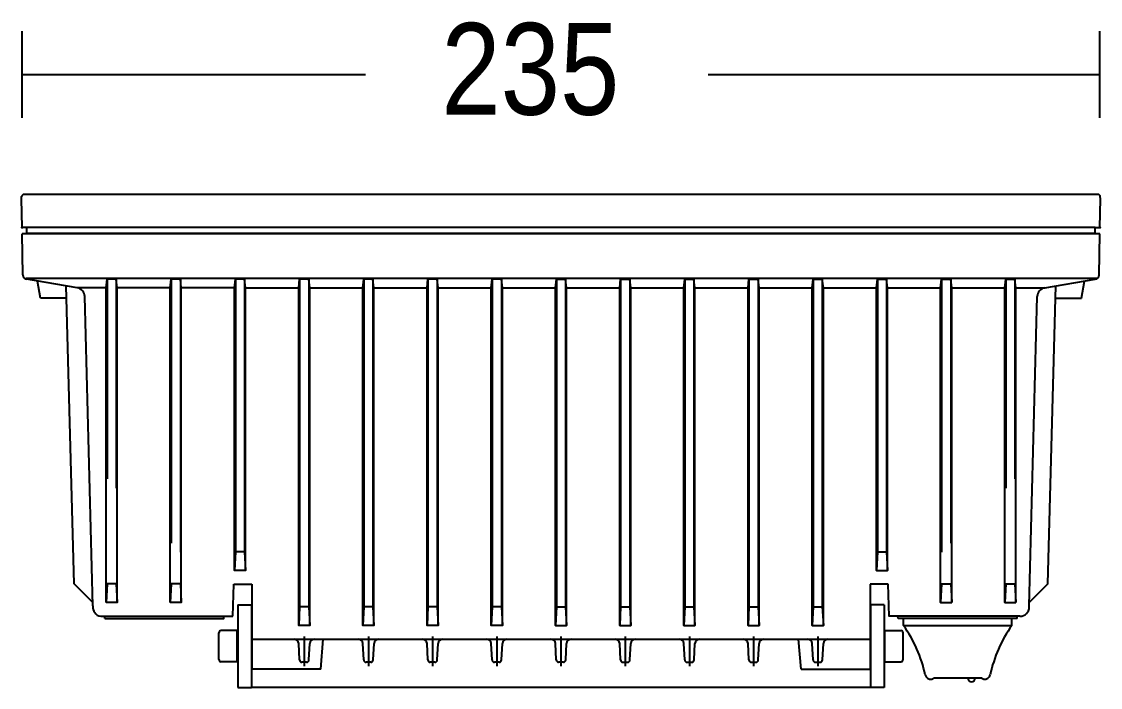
# Model space of a CAD drawing. Extents: x 0 to 172, y 0 to 108.
# Drawn here: x 67.1 to 172.2, y 17.6 to 82.5 of the extents above; entities that cross this region are included whole.
import ezdxf

# ---------------------------------------------------------------- set-up
doc = ezdxf.new("R2010")
doc.units = 0
doc.layers.add('LIVELLO_1', color=160, linetype='Continuous')
doc.styles.add('STD', font='txt')

# ---------------------------------------------------------------- blocks, each defined once
blk = doc.blocks.new('AI9-BLK1')
at = {"layer": 'LIVELLO_1', "color": 7}
for p, q in [((-19.04, 18.41), (-19.04, 26.85)), ((86, 18.41), (86, 26.85)), ((-19.04, 22.63), (14.42, 22.63)), ((47.81, 22.63), (86, 22.63)), ((-19.08, 10.52), (-19.08, 10.75)), ((-19.04, 7.75), (-19.08, 10.52)), ((86, 7.75), (86.05, 10.52)), ((-18.59, 7.75), (-19.04, 7.75)), ((85.55, 7.75), (-18.59, 7.75)), ((-18.58, 7.17), (-18.59, 7.75)), ((85.54, 7.17), (85.55, 7.75)), ((85.55, 7.75), (86, 7.75)), ((-18.96, 3.12), (-19.03, 7.12)), ((85.99, 7.12), (-19.03, 7.12)), ((-18.58, 7.17), (85.54, 7.17)), ((85.92, 3.12), (85.99, 7.12)), ((85.71, 2.75), (-18.67, 2.75)), ((-17.24, 0.86), (-17.53, 2.51)), ((-10.85, 1.87), (-10.76, 2.69)), ((-9.87, 2.69), (-10.76, 2.69)), ((-10.76, 2.69), (-10.76, -16.76)), ((-9.77, 1.87), (-9.87, 2.69)), ((-9.87, 2.69), (-9.87, -17.65)), ((-4.6, 1.87), (-4.5, 2.69)), ((-3.61, 2.69), (-4.5, 2.69)), ((-4.5, 2.69), (-4.5, -23.02)), ((-3.52, 1.87), (-3.61, 2.69)), ((-3.61, 2.69), (-3.61, -23.91)), ((1.66, 1.87), (1.75, 2.69)), ((2.65, 2.69), (1.75, 2.69)), ((1.75, 2.69), (1.75, -23.86)), ((2.74, 1.87), (2.65, 2.69)), ((2.65, 2.69), (2.65, -23.86)), ((7.92, 1.87), (8.01, 2.69)), ((8.9, 2.69), (8.01, 2.69)), ((8.01, 2.69), (8.01, -29.22)), ((9, 1.87), (8.9, 2.69)), ((8.9, 2.69), (8.9, -29.22)), ((14.17, 1.87), (14.27, 2.69)), ((15.16, 2.69), (14.27, 2.69)), ((14.27, 2.69), (14.27, -29.22)), ((15.25, 1.87), (15.16, 2.69)), ((15.16, 2.69), (15.16, -29.22)), ((20.43, 1.87), (20.52, 2.69)), ((21.42, 2.69), (20.52, 2.69)), ((20.52, 2.69), (20.52, -29.22)), ((21.51, 1.87), (21.42, 2.69)), ((21.42, 2.69), (21.42, -29.22)), ((26.69, 1.87), (26.78, 2.69)), ((27.67, 2.69), (26.78, 2.69)), ((26.78, 2.69), (26.78, -29.22)), ((27.77, 1.87), (27.67, 2.69)), ((27.67, 2.69), (27.67, -29.22)), ((32.94, 1.87), (33.03, 2.69)), ((33.03, 2.69), (33.93, 2.69)), ((33.03, 2.69), (33.03, -29.22)), ((34.02, 1.87), (33.93, 2.69)), ((33.93, 2.69), (33.93, -29.22)), ((39.2, 1.87), (39.29, 2.69)), ((39.29, 2.69), (40.18, 2.69)), ((39.29, 2.69), (39.29, -29.22)), ((40.28, 1.87), (40.18, 2.69)), ((40.18, 2.69), (40.18, -29.22)), ((45.45, 1.87), (45.55, 2.69)), ((45.55, 2.69), (46.44, 2.69)), ((45.55, 2.69), (45.55, -29.22)), ((46.54, 1.87), (46.44, 2.69)), ((46.44, 2.69), (46.44, -29.22)), ((51.71, 1.87), (51.8, 2.69)), ((51.8, 2.69), (52.7, 2.69)), ((51.8, 2.69), (51.8, -29.22)), ((52.79, 1.87), (52.7, 2.69)), ((52.7, 2.69), (52.7, -29.22)), ((57.97, 1.87), (58.06, 2.69)), ((58.06, 2.69), (58.95, 2.69)), ((58.06, 2.69), (58.06, -29.22)), ((59.05, 1.87), (58.95, 2.69)), ((58.95, 2.69), (58.95, -29.22)), ((64.22, 1.87), (64.32, 2.69)), ((64.32, 2.69), (65.21, 2.69)), ((64.32, 2.69), (64.32, -23.86)), ((65.3, 1.87), (65.21, 2.69)), ((65.21, 2.69), (65.21, -23.86)), ((70.48, 1.87), (70.57, 2.69)), ((70.57, 2.69), (71.47, 2.69)), ((70.57, 2.69), (70.57, -23.91)), ((71.56, 1.87), (71.47, 2.69)), ((71.47, 2.69), (71.47, -23.02)), ((76.74, 1.87), (76.83, 2.69)), ((76.83, 2.69), (77.72, 2.69)), ((76.83, 2.69), (76.83, -17.65)), ((77.82, 1.87), (77.72, 2.69)), ((77.72, 2.69), (77.72, -16.76)), ((80.63, 1.86), (85.55, 2.69)), ((84.2, 0.86), (84.49, 2.51)), ((-13.97, -26.98), (-14.74, 2.05)), ((-10.76, 1.87), (-13.69, 1.87)), ((-10.85, -28.81), (-10.85, 1.87)), ((-4.5, 1.87), (-9.87, 1.87)), ((-9.77, -28.81), (-9.77, 1.87)), ((-4.6, -28.81), (-4.6, 1.87)), ((1.66, 1.87), (-3.61, 1.87)), ((-3.52, -28.81), (-3.52, 1.87)), ((2.65, 1.87), (8.01, 1.87)), ((2.74, -25.68), (2.74, 1.87)), ((8.9, 1.87), (14.27, 1.87)), ((9, -31.04), (9, 1.87)), ((15.16, 1.87), (20.52, 1.87)), ((15.25, -31.04), (15.25, 1.87)), ((21.42, 1.87), (26.78, 1.87)), ((21.51, -31.04), (21.51, 1.87)), ((27.67, 1.87), (33.03, 1.87)), ((27.77, -31.04), (27.77, 1.87)), ((32.94, -31.04), (32.94, 1.87)), ((33.93, 1.87), (39.29, 1.87)), ((39.2, -31.04), (39.2, 1.87)), ((40.18, 1.87), (45.55, 1.87)), ((45.45, -31.04), (45.45, 1.87)), ((46.44, 1.87), (51.8, 1.87)), ((51.71, -31.04), (51.71, 1.87)), ((52.7, 1.87), (58.06, 1.87)), ((57.97, -31.04), (57.97, 1.87)), ((58.95, 1.87), (64.22, 1.87)), ((64.22, -25.68), (64.22, 1.87)), ((65.3, 1.87), (70.57, 1.87)), ((70.48, -28.81), (70.48, 1.87)), ((71.47, 1.87), (76.83, 1.87)), ((71.56, -28.81), (71.56, 1.87)), ((76.74, -28.81), (76.74, 1.87)), ((77.72, 1.87), (80.66, 1.87)), ((77.82, -28.81), (77.82, 1.87)), ((-14.71, 0.86), (-17.24, 0.86)), ((79.1, -29.13), (79.89, 1.01)), ((81.67, 0.86), (84.2, 0.86)), ((2.65, -23.86), (1.75, -23.86)), ((64.32, -23.86), (65.21, -23.86)), ((-12.14, -28.81), (-13.97, -26.98)), ((-10.76, -26.99), (-10.85, -28.81)), ((-9.87, -26.99), (-10.76, -26.99)), ((-4.5, -26.99), (-4.6, -28.81)), ((-3.61, -26.99), (-4.5, -26.99)), ((1.5, -30.15), (1.61, -27.02)), ((1.61, -27.02), (3.36, -27.02)), ((3.36, -27.02), (3.36, -35.29)), ((63.6, -27.02), (63.6, -35.29)), ((65.36, -27.02), (63.6, -27.02)), ((70.57, -26.99), (71.47, -26.99)), ((71.47, -26.99), (71.56, -28.81)), ((76.83, -26.99), (77.72, -26.99)), ((77.72, -26.99), (77.82, -28.81)), ((1.98, -29.03), (1.98, -37.08)), ((8.9, -29.22), (8.01, -29.22)), ((15.16, -29.22), (14.27, -29.22)), ((21.42, -29.22), (20.52, -29.22)), ((27.67, -29.22), (26.78, -29.22)), ((33.03, -29.22), (33.93, -29.22)), ((39.29, -29.22), (40.18, -29.22)), ((45.55, -29.22), (46.44, -29.22)), ((51.8, -29.22), (52.7, -29.22)), ((58.06, -29.22), (58.95, -29.22)), ((64.99, -29.03), (63.65, -29.03)), ((63.65, -29.03), (63.65, -37.08)), ((64.99, -29.03), (64.99, -37.08)), ((-11.25, -30.15), (1.5, -30.15)), ((-10.98, -30.37), (-10.99, -30.15)), ((66.33, -30.37), (66.32, -30.15)), ((77.95, -30.37), (66.33, -30.37)), ((77.41, -31.04), (77.41, -30.37)), ((77.95, -30.37), (77.95, -30.15)), ((1.93, -31.53), (0.37, -31.53)), ((1.93, -34.57), (1.93, -31.53)), ((66.86, -31.04), (77.41, -31.04)), ((0.14, -34.35), (0.14, -31.76)), ((3.36, -32.38), (63.6, -32.38)), ((8.46, -32.1), (8.46, -35)), ((10.07, -35.29), (10.32, -32.38)), ((14.71, -32.1), (14.71, -35)), ((20.97, -32.1), (20.97, -35)), ((27.23, -32.1), (27.23, -35)), ((33.48, -32.1), (33.48, -35)), ((39.74, -32.1), (39.74, -35)), ((45.99, -32.1), (45.99, -35)), ((52.25, -32.1), (52.25, -35)), ((56.9, -35.29), (56.64, -32.38)), ((58.51, -32.1), (58.51, -35)), ((66.82, -34.35), (66.82, -31.76)), ((8, -34.4), (7.92, -32.81)), ((8.92, -34.4), (9, -32.81)), ((14.26, -34.4), (14.17, -32.81)), ((15.17, -34.4), (15.26, -32.81)), ((20.51, -34.4), (20.43, -32.81)), ((21.43, -34.4), (21.51, -32.81)), ((26.77, -34.4), (26.68, -32.81)), ((27.68, -34.4), (27.77, -32.81)), ((33.02, -34.4), (32.94, -32.81)), ((33.94, -34.4), (34.02, -32.81)), ((39.28, -34.4), (39.2, -32.81)), ((40.2, -34.4), (40.28, -32.81)), ((45.54, -34.4), (45.45, -32.81)), ((46.45, -34.4), (46.54, -32.81)), ((51.79, -34.4), (51.71, -32.81)), ((52.71, -34.4), (52.79, -32.81)), ((58.05, -34.4), (57.97, -32.81)), ((58.96, -34.4), (59.05, -32.81)), ((1.93, -34.57), (0.37, -34.57)), ((8.69, -34.62), (8.22, -34.62)), ((14.95, -34.62), (14.48, -34.62)), ((21.2, -34.62), (20.73, -34.62)), ((27.46, -34.62), (26.99, -34.62)), ((33.72, -34.62), (33.25, -34.62)), ((39.5, -34.62), (39.97, -34.62)), ((45.76, -34.62), (46.23, -34.62)), ((52.02, -34.62), (52.49, -34.62)), ((58.27, -34.62), (58.74, -34.62)), ((65.03, -34.57), (66.6, -34.57)), ((10.07, -35.29), (3.36, -35.29)), ((56.9, -35.29), (63.6, -35.29)), ((74.48, -36.18), (69.8, -36.18)), ((1.98, -37.08), (3.32, -37.08)), ((64.99, -37.08), (3.32, -37.08))]:
    blk.add_line(p, q, dxfattribs=at)
for points in [[(1.75, -23.86), (1.66, -25.68), (1.66, 1.87)], [(8.01, -29.22), (7.92, -31.04), (7.92, 1.87)], [(14.27, -29.22), (14.17, -31.04), (14.17, 1.87)], [(20.52, -29.22), (20.43, -31.04), (20.43, 1.87)], [(26.78, -29.22), (26.69, -31.04), (26.69, 1.87)], [(33.93, -29.22), (34.02, -31.04), (34.02, 1.87)], [(40.18, -29.22), (40.28, -31.04), (40.28, 1.87)], [(46.44, -29.22), (46.54, -31.04), (46.54, 1.87)], [(52.7, -29.22), (52.79, -31.04), (52.79, 1.87)], [(58.95, -29.22), (59.05, -31.04), (59.05, 1.87)], [(65.21, -23.86), (65.3, -25.68), (65.3, 1.87)], [(79.11, -28.81), (80.93, -26.98), (81.7, 2.05)], [(2.65, -23.86), (2.74, -25.68), (1.66, -25.68)], [(64.32, -23.86), (64.22, -25.68), (65.3, -25.68)], [(-9.87, -26.99), (-9.77, -28.81), (-10.85, -28.81)], [(-3.61, -26.99), (-3.52, -28.81), (-4.6, -28.81)], [(78.21, -30.15), (65.47, -30.15), (65.36, -27.02)], [(70.57, -26.99), (70.48, -28.81), (71.56, -28.81)], [(76.83, -26.99), (76.74, -28.81), (77.82, -28.81)], [(1.98, -29.03), (3.32, -29.03), (3.32, -37.08)], [(8.9, -29.22), (9, -31.04), (7.92, -31.04)], [(15.16, -29.22), (15.25, -31.04), (14.17, -31.04)], [(21.42, -29.22), (21.51, -31.04), (20.43, -31.04)], [(27.67, -29.22), (27.77, -31.04), (26.69, -31.04)], [(33.03, -29.22), (32.94, -31.04), (34.02, -31.04)], [(39.29, -29.22), (39.2, -31.04), (40.28, -31.04)], [(45.55, -29.22), (45.45, -31.04), (46.54, -31.04)], [(51.8, -29.22), (51.71, -31.04), (52.79, -31.04)], [(58.06, -29.22), (57.97, -31.04), (59.05, -31.04)], [(-10.98, -30.37), (0.64, -30.37), (0.64, -30.15)], [(65.03, -34.57), (65.03, -31.53), (66.6, -31.53)]]:
    blk.add_lwpolyline(points, dxfattribs=at)
for centre in [(-19.04, 7.75), (-19.04, 7.75), (86, 7.75), (86, 7.75)]:
    blk.add_ellipse(centre, major_axis=(0.0503, 0), ratio=0.938381, dxfattribs=at)
for points in [[(-18.85, 10.96), (-18.97, 10.96), (-19.07, 10.87), (-19.08, 10.75)], [(-18.96, 3.12), (-18.95, 2.91), (-18.8, 2.73), (-18.58, 2.69)], [(85.55, 2.69), (85.76, 2.73), (85.92, 2.91), (85.92, 3.12)], [(80.63, 1.86), (80.21, 1.8), (79.9, 1.43), (79.89, 1.01)], [(0.37, -31.53), (0.24, -31.53), (0.14, -31.63), (0.14, -31.76)], [(66.82, -31.76), (66.82, -31.63), (66.72, -31.53), (66.6, -31.53)], [(77.41, -31.04), (76.4, -32.49), (75.68, -34.12), (75.3, -35.85)], [(7.92, -32.81), (7.9, -32.57), (7.71, -32.38), (7.47, -32.38)], [(9.44, -32.38), (9.21, -32.38), (9.01, -32.57), (9, -32.81)], [(14.17, -32.81), (14.16, -32.57), (13.96, -32.38), (13.72, -32.38)], [(15.7, -32.38), (15.46, -32.38), (15.27, -32.57), (15.26, -32.81)], [(20.43, -32.81), (20.42, -32.57), (20.22, -32.38), (19.98, -32.38)], [(21.96, -32.38), (21.72, -32.38), (21.52, -32.57), (21.51, -32.81)], [(26.68, -32.81), (26.67, -32.57), (26.48, -32.38), (26.24, -32.38)], [(28.21, -32.38), (27.98, -32.38), (27.78, -32.57), (27.77, -32.81)], [(32.94, -32.81), (32.93, -32.57), (32.73, -32.38), (32.49, -32.38)], [(34.47, -32.38), (34.23, -32.38), (34.04, -32.57), (34.02, -32.81)], [(39.2, -32.81), (39.18, -32.57), (38.99, -32.38), (38.75, -32.38)], [(40.73, -32.38), (40.49, -32.38), (40.29, -32.57), (40.28, -32.81)], [(45.45, -32.81), (45.44, -32.57), (45.24, -32.38), (45.01, -32.38)], [(46.98, -32.38), (46.74, -32.38), (46.55, -32.57), (46.54, -32.81)], [(51.71, -32.81), (51.7, -32.57), (51.5, -32.38), (51.26, -32.38)], [(53.24, -32.38), (53, -32.38), (52.81, -32.57), (52.79, -32.81)], [(57.97, -32.81), (57.95, -32.57), (57.76, -32.38), (57.52, -32.38)], [(59.5, -32.38), (59.26, -32.38), (59.06, -32.57), (59.05, -32.81)], [(0.14, -34.35), (0.14, -34.47), (0.24, -34.57), (0.37, -34.57)], [(8, -34.4), (8, -34.52), (8.1, -34.62), (8.22, -34.62)], [(8.69, -34.62), (8.81, -34.62), (8.91, -34.52), (8.92, -34.4)], [(14.26, -34.4), (14.26, -34.52), (14.36, -34.62), (14.48, -34.62)], [(14.95, -34.62), (15.07, -34.62), (15.16, -34.52), (15.17, -34.4)], [(20.51, -34.4), (20.52, -34.52), (20.62, -34.62), (20.73, -34.62)], [(21.2, -34.62), (21.32, -34.62), (21.42, -34.52), (21.43, -34.4)], [(26.77, -34.4), (26.77, -34.52), (26.87, -34.62), (26.99, -34.62)], [(27.46, -34.62), (27.58, -34.62), (27.68, -34.52), (27.68, -34.4)], [(33.02, -34.4), (33.03, -34.52), (33.13, -34.62), (33.25, -34.62)], [(33.72, -34.62), (33.83, -34.62), (33.93, -34.52), (33.94, -34.4)], [(39.28, -34.4), (39.29, -34.52), (39.38, -34.62), (39.5, -34.62)], [(39.97, -34.62), (40.09, -34.62), (40.19, -34.52), (40.2, -34.4)], [(45.54, -34.4), (45.54, -34.52), (45.64, -34.62), (45.76, -34.62)], [(46.23, -34.62), (46.35, -34.62), (46.45, -34.52), (46.45, -34.4)], [(51.79, -34.4), (51.8, -34.52), (51.9, -34.62), (52.02, -34.62)], [(52.49, -34.62), (52.6, -34.62), (52.7, -34.52), (52.71, -34.4)], [(58.05, -34.4), (58.06, -34.52), (58.15, -34.62), (58.27, -34.62)], [(58.74, -34.62), (58.86, -34.62), (58.96, -34.52), (58.96, -34.4)], [(66.6, -34.57), (66.72, -34.57), (66.82, -34.47), (66.82, -34.35)]]:
    blk.add_open_spline(points, degree=3, dxfattribs=at)
for points, knots in [([(86.05, 10.52), (86.05, 10.52), (86.04, 10.75), (86.04, 10.75), (86.04, 10.87), (85.94, 10.96), (85.82, 10.96), (85.82, 10.96), (-18.85, 10.96), (-18.85, 10.96)], [0, 0, 0, 0, 1, 1, 1, 2, 2, 2, 3, 3, 3, 3]), ([(-12.13, -29.13), (-12.13, -29.13), (-12.92, 1.01), (-12.92, 1.01), (-12.94, 1.43), (-13.25, 1.8), (-13.67, 1.86), (-13.67, 1.86), (-18.76, 2.72), (-18.76, 2.72)], [0, 0, 0, 0, 1, 1, 1, 2, 2, 2, 3, 3, 3, 3]), ([(-12.13, -29.13), (-12.2, -29.62), (-11.86, -30.07), (-11.37, -30.14), (-11.33, -30.14), (-11.29, -30.15), (-11.25, -30.15)], [0, 0, 0, 0, 1, 1, 1, 2, 2, 2, 2]), ([(78.21, -30.15), (78.71, -30.15), (79.11, -29.75), (79.11, -29.25), (79.11, -29.21), (79.11, -29.17), (79.1, -29.13)], [0, 0, 0, 0, 1, 1, 1, 2, 2, 2, 2]), ([(68.98, -35.85), (68.6, -34.12), (67.88, -32.49), (66.86, -31.04), (66.86, -31.04), (66.86, -30.37), (66.86, -30.37)], [0, 0, 0, 0, 1, 1, 1, 2, 2, 2, 2]), ([(68.98, -35.85), (69.04, -36.14), (69.33, -36.32), (69.62, -36.26), (69.68, -36.24), (69.74, -36.22), (69.8, -36.18)], [0, 0, 0, 0, 1, 1, 1, 2, 2, 2, 2]), ([(73.12, -36.18), (73.12, -36.38), (73.28, -36.54), (73.48, -36.54), (73.68, -36.54), (73.83, -36.38), (73.84, -36.18)], [0, 0, 0, 0, 1, 1, 1, 2, 2, 2, 2]), ([(74.48, -36.18), (74.72, -36.34), (75.06, -36.28), (75.22, -36.03), (75.26, -35.98), (75.28, -35.92), (75.3, -35.85)], [0, 0, 0, 0, 1, 1, 1, 2, 2, 2, 2])]:
    blk.add_open_spline(points, degree=3, knots=knots, dxfattribs=at)
at = {"layer": 'LIVELLO_1', "color": 7, "insert": (21.82, 27.66), "char_height": 8.9376, "attachment_point": 1, "style": 'STD'}
blk.add_mtext('\\fMyriad Roman|b0|i0;\\H8.9376;\\W0.87;\\C7;23\\H8.9376;5', dxfattribs=at)

msp = doc.modelspace()

# ---------------------------------------------------------------- block references
at = {"layer": 'LIVELLO_1', "color": 7}
msp.add_blockref('AI9-BLK1', (86.174929, 54.653167), dxfattribs=at)

doc.saveas('drawing.dxf')
